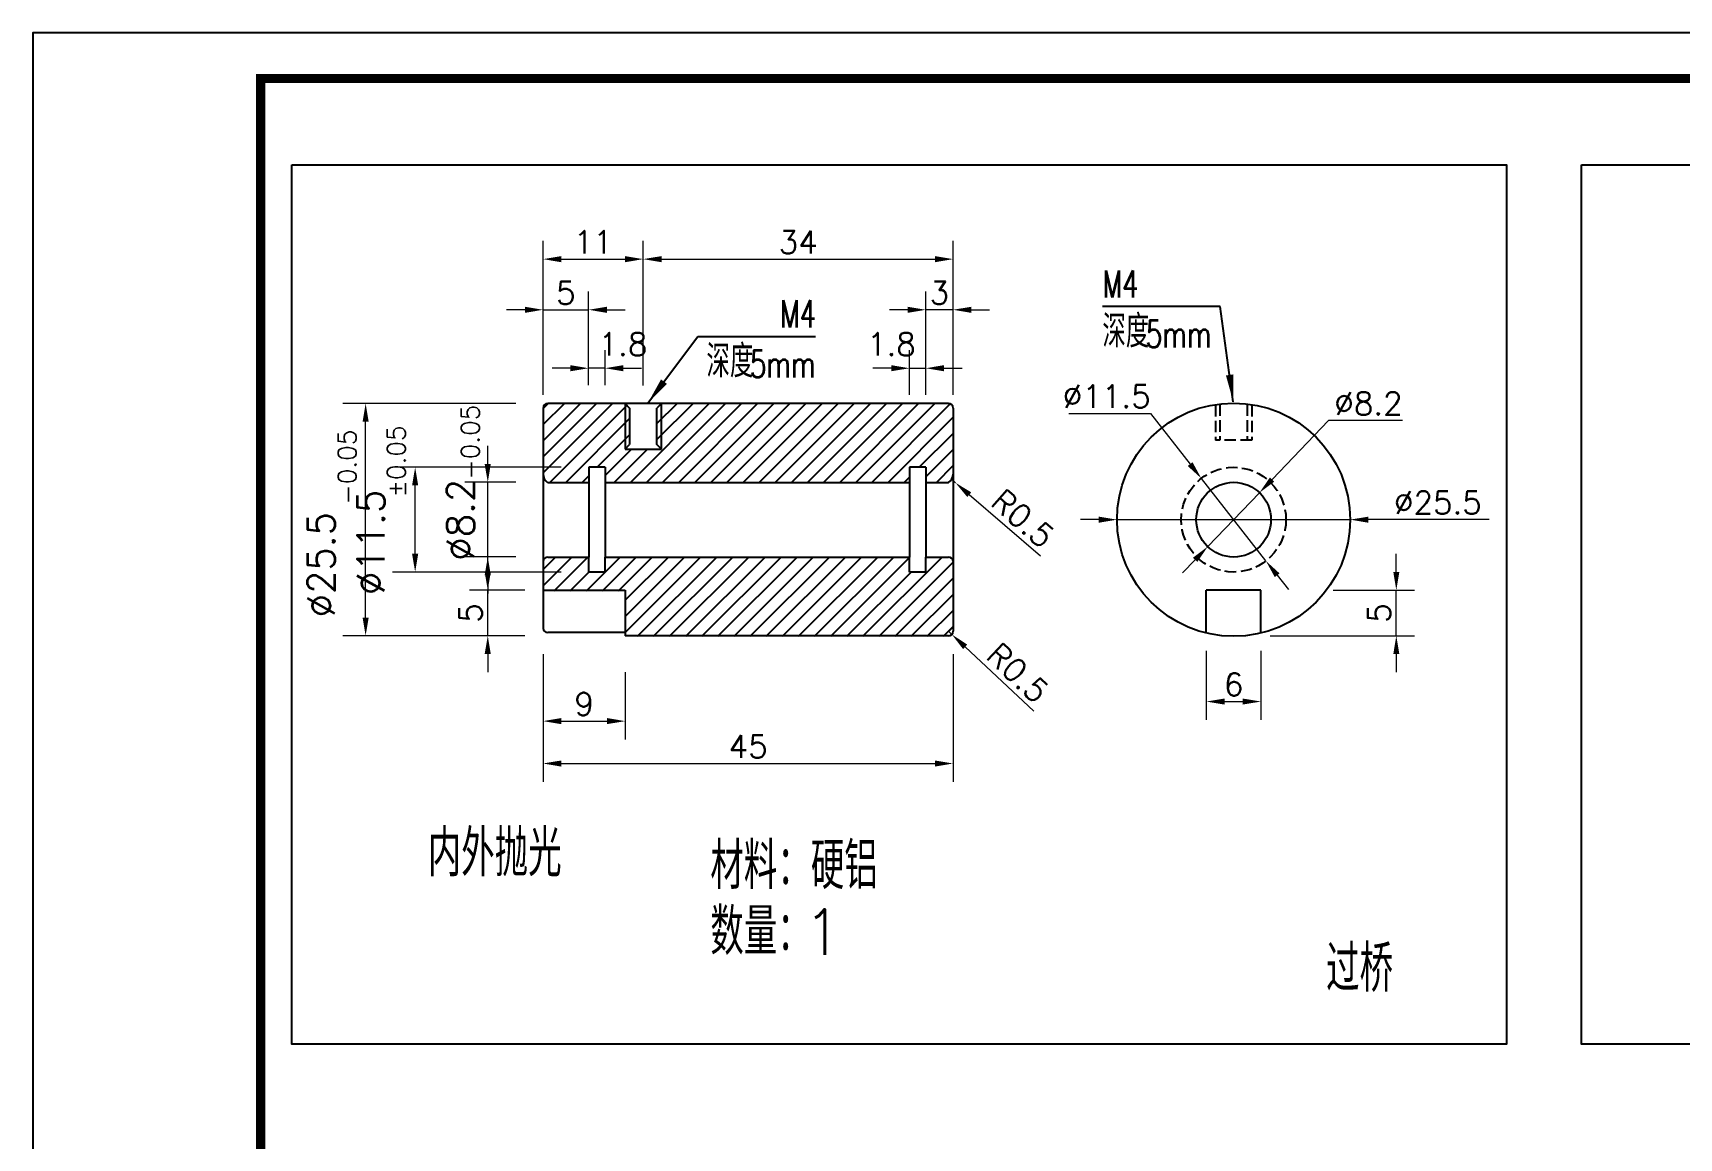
# Model space of a CAD drawing. Header units: millimetres. Extents: x 6728 to 8819, y -1283 to 914.
# Drawn here: x 7001.3 to 7182, y -328.8 to -207.5 of the extents above; entities that cross this region are included whole.
import ezdxf

# ---------------------------------------------------------------- set-up
doc = ezdxf.new("R2010")
doc.units = ezdxf.units.MM
doc.header["$LTSCALE"] = 1000
doc.linetypes.add('DASH', pattern=[0.35, 0.25, -0.1])
for name, color, linetype in [('PUB_DIM', 3, 'Continuous'), ('PUB_TEXT', 7, 'Continuous'), ('PUB_TITLE', 7, 'Continuous')]:
    doc.layers.add(name, color=color, linetype=linetype)
doc.styles.add('_TCH_DIM', font='SIMPLEX', dxfattribs={"bigfont": 'GBCBIG'})
doc.styles.get("Standard").update_dxf_attribs({"font": 'txt.shx', "bigfont": 'gbcbig.shx'})
doc.styles.add('样式 1', font='txt.shx', dxfattribs={"height": 5.5, "bigfont": 'gbcbig.shx'})
doc.dimstyles.new('DIMN1', dxfattribs={"dimscale": 0.01, "dimtxt": 300, "dimasz": 200, "dimexe": 250, "dimexo": 300, "dimgap": 150, "dimtad": 1, "dimtoh": 1, "dimdsep": 46, "dimtxsty": 'Standard', "dimcen": 2.5, "dimclrd": 256, "dimclre": 256, "dimazin": 0, "dimtfac": 1, "dimtix": 1, "dimtmove": 1, "dimatfit": 0, "dimfxl": 0, "dimtolj": 1, "dimlwd": 9, "dimlwe": 9, "dimarcsym": 0})
doc.dimstyles.new('ISO-25', dxfattribs={"dimtxt": 2.5, "dimasz": 2, "dimexe": 2, "dimexo": 2, "dimtad": 1, "dimtoh": 1, "dimdsep": 46, "dimtxsty": 'Standard', "dimcen": 2.5, "dimclrd": 256, "dimclre": 256, "dimazin": 0, "dimtfac": 1, "dimtix": 1, "dimtmove": 1, "dimatfit": 0, "dimfxl": 0, "dimtolj": 1, "dimlwd": 9, "dimlwe": 9, "dimarcsym": 0})

# ---------------------------------------------------------------- blocks, each defined once
blk = doc.blocks.new('*D649')
at = {"lineweight": 9}
for p, q in [((7054.31, -248.2), (7035.33, -248.2)), ((7037.83, -271.7), (7037.83, -250.2)), ((7054.31, -273.7), (7035.33, -273.7))]:
    blk.add_line(p, q, dxfattribs=at)
for points in [[(7037.5, -250.2), (7038.17, -250.2), (7037.83, -248.2)], [(7037.5, -271.7), (7038.17, -271.7), (7037.83, -273.7)]]:
    blk.add_solid(points)
at = {"layer": 'Defpoints', "color": 0}
for p in [(7037.83, -248.2), (7057.31, -248.2), (7057.31, -273.7)]:
    blk.add_point(p, dxfattribs=at)
at = {"color": 0, "insert": (7032.96, -265.9), "char_height": 3, "attachment_point": 5, "rotation": 90}
blk.add_mtext('\\A1;%%c25.5', dxfattribs=at)
blk = doc.blocks.new('*D650')
at = {"lineweight": 9}
for p, q in [((7059.31, -255.2), (7040.77, -255.2)), ((7043.27, -264.7), (7043.27, -257.2)), ((7059.31, -266.7), (7040.77, -266.7))]:
    blk.add_line(p, q, dxfattribs=at)
for points in [[(7042.93, -257.2), (7043.6, -257.2), (7043.27, -255.2)], [(7042.93, -264.7), (7043.6, -264.7), (7043.27, -266.7)]]:
    blk.add_solid(points)
at = {"layer": 'Defpoints', "color": 0}
for p in [(7043.27, -255.2), (7062.31, -255.2), (7062.31, -266.7)]:
    blk.add_point(p, dxfattribs=at)
at = {"color": 0, "insert": (7038.39, -263.44), "char_height": 3, "attachment_point": 5, "rotation": 90}
blk.add_mtext('\\A1;%%c11.5', dxfattribs=at)
blk = doc.blocks.new('*D651')
at = {"lineweight": 9}
for p, q in [((7051.24, -254.85), (7051.24, -252.85)), ((7054.31, -256.85), (7048.74, -256.85)), ((7051.24, -265.05), (7051.24, -256.85)), ((7054.31, -265.05), (7048.74, -265.05)), ((7051.24, -267.05), (7051.24, -269.05))]:
    blk.add_line(p, q, dxfattribs=at)
for points in [[(7050.9, -254.85), (7051.57, -254.85), (7051.24, -256.85)], [(7050.9, -267.05), (7051.57, -267.05), (7051.24, -265.05)]]:
    blk.add_solid(points)
at = {"layer": 'Defpoints', "color": 0}
for p in [(7051.24, -256.85), (7057.31, -256.85), (7057.31, -265.05)]:
    blk.add_point(p, dxfattribs=at)
at = {"color": 0, "insert": (7048.24, -260.95), "char_height": 3, "attachment_point": 5, "rotation": 90}
blk.add_mtext('\\A1;%%c8.2', dxfattribs=at)
blk = doc.blocks.new('*D468')
at = {"lineweight": 9}
for p, q in [((7150.97, -266.7), (7150.97, -264.7)), ((7144.05, -268.7), (7152.97, -268.7)), ((7150.97, -273.7), (7150.97, -268.7)), ((7137.11, -273.7), (7152.97, -273.7)), ((7150.97, -275.7), (7150.97, -277.7))]:
    blk.add_line(p, q, dxfattribs=at)
for points in [[(7150.64, -266.7), (7151.3, -266.7), (7150.97, -268.7)], [(7150.64, -275.7), (7151.3, -275.7), (7150.97, -273.7)]]:
    blk.add_solid(points)
at = {"layer": 'Defpoints', "color": 0}
for p in [(7142.05, -268.7), (7150.97, -268.7), (7135.11, -273.7)]:
    blk.add_point(p, dxfattribs=at)
at = {"color": 0, "insert": (7149.09, -271.2), "char_height": 2.5, "attachment_point": 5, "rotation": 90}
blk.add_mtext('\\A1;5', dxfattribs=at)
blk = doc.blocks.new('*D504')
at = {"lineweight": 9}
for p, q in [((7118.31, -260.95), (7116.31, -260.95)), ((7120.31, -260.95), (7145.91, -260.95)), ((7161.16, -260.95), (7147.91, -260.95))]:
    blk.add_line(p, q, dxfattribs=at)
for points in [[(7118.31, -260.62), (7118.31, -261.29), (7120.31, -260.95)], [(7147.91, -260.62), (7147.91, -261.29), (7145.91, -260.95)]]:
    blk.add_solid(points)
at = {"layer": 'Defpoints', "color": 0}
for p in [(7120.31, -260.95), (7145.91, -260.95)]:
    blk.add_point(p, dxfattribs=at)
at = {"color": 0, "insert": (7155.54, -259.08), "char_height": 2.5, "attachment_point": 5}
blk.add_mtext('\\A1;%%c25.5', dxfattribs=at)
blk = doc.blocks.new('*D467')
at = {"lineweight": 9}
for p, q in [((7057.31, -275.7), (7057.31, -289.72)), ((7102.32, -275.7), (7102.32, -289.72)), ((7059.31, -287.72), (7100.32, -287.72))]:
    blk.add_line(p, q, dxfattribs=at)
for points in [[(7059.31, -287.39), (7059.31, -288.06), (7057.31, -287.72)], [(7100.32, -287.39), (7100.32, -288.06), (7102.32, -287.72)]]:
    blk.add_solid(points)
at = {"layer": 'Defpoints', "color": 0}
for p in [(7057.31, -273.7), (7102.32, -273.7), (7102.32, -287.72)]:
    blk.add_point(p, dxfattribs=at)
at = {"color": 0, "insert": (7079.82, -285.85), "char_height": 2.5, "attachment_point": 5}
blk.add_mtext('\\A1;45', dxfattribs=at)
blk = doc.blocks.new('*D466')
at = {"lineweight": 9}
for p, q in [((7057.31, -277.7), (7057.31, -285.07)), ((7066.32, -277.7), (7066.32, -285.07)), ((7059.31, -283.07), (7064.32, -283.07))]:
    blk.add_line(p, q, dxfattribs=at)
for points in [[(7059.31, -282.73), (7059.31, -283.4), (7057.31, -283.07)], [(7064.32, -282.73), (7064.32, -283.4), (7066.32, -283.07)]]:
    blk.add_solid(points)
at = {"layer": 'Defpoints', "color": 0}
for p in [(7057.31, -275.7), (7066.32, -275.7), (7066.32, -283.07)]:
    blk.add_point(p, dxfattribs=at)
at = {"color": 0, "insert": (7061.82, -281.19), "char_height": 2.5, "attachment_point": 5}
blk.add_mtext('\\A1;9', dxfattribs=at)
blk = doc.blocks.new('*D465')
at = {"lineweight": 9}
for p, q in [((7051.24, -266.7), (7051.24, -264.7)), ((7055.31, -268.7), (7049.24, -268.7)), ((7051.24, -273.7), (7051.24, -268.7)), ((7055.31, -273.7), (7049.24, -273.7)), ((7051.24, -275.7), (7051.24, -277.7))]:
    blk.add_line(p, q, dxfattribs=at)
for points in [[(7050.9, -266.7), (7051.57, -266.7), (7051.24, -268.7)], [(7050.9, -275.7), (7051.57, -275.7), (7051.24, -273.7)]]:
    blk.add_solid(points)
at = {"layer": 'Defpoints', "color": 0}
for p in [(7051.24, -268.7), (7057.31, -268.7), (7057.31, -273.7)]:
    blk.add_point(p, dxfattribs=at)
at = {"color": 0, "insert": (7049.36, -271.2), "char_height": 2.5, "attachment_point": 5, "rotation": 90}
blk.add_mtext('\\A1;5', dxfattribs=at)
blk = doc.blocks.new('*D464')
at = {"lineweight": 9}
for p, q in [((7057.31, -247.23), (7057.31, -230.35)), ((7068.31, -246.23), (7068.31, -230.35)), ((7059.31, -232.35), (7066.31, -232.35))]:
    blk.add_line(p, q, dxfattribs=at)
for points in [[(7059.31, -232.02), (7059.31, -232.69), (7057.31, -232.35)], [(7066.31, -232.02), (7066.31, -232.69), (7068.31, -232.35)]]:
    blk.add_solid(points)
at = {"layer": 'Defpoints', "color": 0}
for p in [(7068.31, -232.35), (7057.31, -249.23), (7068.31, -248.23)]:
    blk.add_point(p, dxfattribs=at)
at = {"color": 0, "insert": (7062.81, -230.48), "char_height": 2.5, "attachment_point": 5}
blk.add_mtext('\\A1;11', dxfattribs=at)
blk = doc.blocks.new('*D463')
at = {"lineweight": 9}
for p, q in [((7068.31, -246.23), (7068.31, -230.35)), ((7102.32, -247.23), (7102.32, -230.35)), ((7070.31, -232.35), (7100.32, -232.35))]:
    blk.add_line(p, q, dxfattribs=at)
for points in [[(7070.31, -232.02), (7070.31, -232.69), (7068.31, -232.35)], [(7100.32, -232.02), (7100.32, -232.69), (7102.32, -232.35)]]:
    blk.add_solid(points)
at = {"layer": 'Defpoints', "color": 0}
for p in [(7102.32, -232.35), (7068.31, -248.23), (7102.32, -249.23)]:
    blk.add_point(p, dxfattribs=at)
at = {"color": 0, "insert": (7085.32, -230.48), "char_height": 2.5, "attachment_point": 5}
blk.add_mtext('\\A1;34', dxfattribs=at)
blk = doc.blocks.new('*D462')
at = {"lineweight": 9}
for p, q in [((7057.31, -246.35), (7057.31, -235.91)), ((7062.31, -246.2), (7062.31, -235.91)), ((7055.31, -237.91), (7053.31, -237.91)), ((7057.31, -237.91), (7062.31, -237.91)), ((7064.31, -237.91), (7066.31, -237.91))]:
    blk.add_line(p, q, dxfattribs=at)
for points in [[(7055.31, -237.58), (7055.31, -238.25), (7057.31, -237.91)], [(7064.31, -237.58), (7064.31, -238.25), (7062.31, -237.91)]]:
    blk.add_solid(points)
at = {"layer": 'Defpoints', "color": 0}
for p in [(7062.31, -237.91), (7057.31, -248.35), (7062.31, -248.2)]:
    blk.add_point(p, dxfattribs=at)
at = {"color": 0, "insert": (7059.81, -236.04), "char_height": 2.5, "attachment_point": 5}
blk.add_mtext('\\A1;5', dxfattribs=at)
blk = doc.blocks.new('*D461')
at = {"lineweight": 9}
for p, q in [((7062.31, -246.2), (7062.31, -242.33)), ((7064.11, -246.2), (7064.11, -242.33)), ((7060.31, -244.33), (7058.31, -244.33)), ((7064.11, -244.33), (7062.31, -244.33)), ((7066.11, -244.33), (7068.11, -244.33))]:
    blk.add_line(p, q, dxfattribs=at)
for points in [[(7060.31, -243.99), (7060.31, -244.66), (7062.31, -244.33)], [(7066.11, -243.99), (7066.11, -244.66), (7064.11, -244.33)]]:
    blk.add_solid(points)
at = {"layer": 'Defpoints', "color": 0}
for p in [(7062.31, -244.33), (7062.31, -248.2), (7064.11, -248.2)]:
    blk.add_point(p, dxfattribs=at)
at = {"color": 0, "insert": (7066.08, -241.69), "char_height": 2.5, "attachment_point": 5}
blk.add_mtext('\\A1;1.8', dxfattribs=at)
blk = doc.blocks.new('*D460')
at = {"lineweight": 9}
for p, q in [((7097.52, -247.23), (7097.52, -242.33)), ((7099.32, -247.23), (7099.32, -242.33)), ((7095.52, -244.33), (7093.52, -244.33)), ((7097.52, -244.33), (7099.32, -244.33)), ((7101.32, -244.33), (7103.32, -244.33))]:
    blk.add_line(p, q, dxfattribs=at)
for points in [[(7095.52, -243.99), (7095.52, -244.66), (7097.52, -244.33)], [(7101.32, -243.99), (7101.32, -244.66), (7099.32, -244.33)]]:
    blk.add_solid(points)
at = {"layer": 'Defpoints', "color": 0}
for p in [(7099.32, -244.33), (7097.52, -249.23), (7099.32, -249.23)]:
    blk.add_point(p, dxfattribs=at)
at = {"color": 0, "insert": (7095.55, -241.69), "char_height": 2.5, "attachment_point": 5}
blk.add_mtext('\\A1;1.8', dxfattribs=at)
blk = doc.blocks.new('*D459')
at = {"lineweight": 9}
for p, q in [((7099.32, -247.23), (7099.32, -235.91)), ((7102.32, -247.23), (7102.32, -235.91)), ((7097.32, -237.91), (7095.32, -237.91)), ((7102.32, -237.91), (7099.32, -237.91)), ((7104.32, -237.91), (7106.32, -237.91))]:
    blk.add_line(p, q, dxfattribs=at)
for points in [[(7097.32, -237.58), (7097.32, -238.25), (7099.32, -237.91)], [(7104.32, -237.58), (7104.32, -238.25), (7102.32, -237.91)]]:
    blk.add_solid(points)
at = {"layer": 'Defpoints', "color": 0}
for p in [(7099.32, -237.91), (7099.32, -249.23), (7102.32, -249.23)]:
    blk.add_point(p, dxfattribs=at)
at = {"color": 0, "insert": (7100.82, -236.04), "char_height": 2.5, "attachment_point": 5}
blk.add_mtext('\\A1;3', dxfattribs=at)
blk = doc.blocks.new('*D503')
at = {"lineweight": 9}
for p, q in [((7130.11, -275.35), (7130.11, -282.92)), ((7136.11, -275.35), (7136.11, -282.92)), ((7132.11, -280.92), (7134.11, -280.92))]:
    blk.add_line(p, q, dxfattribs=at)
for points in [[(7132.11, -280.59), (7132.11, -281.25), (7130.11, -280.92)], [(7134.11, -280.59), (7134.11, -281.25), (7136.11, -280.92)]]:
    blk.add_solid(points)
at = {"layer": 'Defpoints', "color": 0}
for p in [(7130.11, -273.35), (7136.11, -273.35), (7136.11, -280.92)]:
    blk.add_point(p, dxfattribs=at)
at = {"color": 0, "insert": (7133.11, -279.04), "char_height": 2.5, "attachment_point": 5}
blk.add_mtext('\\A1;6', dxfattribs=at)
blk = doc.blocks.new('*D502')
at = {"lineweight": 9}
for p, q in [((7143.54, -250.08), (7137.33, -256.55)), ((7151.66, -250.08), (7143.54, -250.08)), ((7130.27, -263.91), (7135.95, -257.99)), ((7128.89, -265.36), (7127.51, -266.8))]:
    blk.add_line(p, q, dxfattribs=at)
for points in [[(7137.09, -256.32), (7137.57, -256.78), (7135.95, -257.99)], [(7128.65, -265.13), (7129.13, -265.59), (7130.27, -263.91)]]:
    blk.add_solid(points)
at = {"layer": 'Defpoints', "color": 0}
for p in [(7135.95, -257.99), (7130.27, -263.91)]:
    blk.add_point(p, dxfattribs=at)
at = {"color": 0, "insert": (7147.91, -248.2), "char_height": 2.5, "attachment_point": 5}
blk.add_mtext('\\A1;∅8.2', dxfattribs=at)
blk = doc.blocks.new('*D438')
at = {"lineweight": 9}
for p, q in [((7101.82, -273.2), (7102.18, -273.55)), ((7111.17, -281.99), (7103.64, -274.92))]:
    blk.add_line(p, q, dxfattribs=at)
blk.add_solid([(7103.87, -274.67), (7103.41, -275.16), (7102.18, -273.55)])
at = {"layer": 'Defpoints', "color": 0}
for p in [(7101.82, -273.2), (7102.18, -273.55)]:
    blk.add_point(p, dxfattribs=at)
at = {"color": 0, "insert": (7109.42, -277.77), "char_height": 2.5, "attachment_point": 5, "rotation": 316.7893}
blk.add_mtext('\\A1;R0.5', dxfattribs=at)
blk = doc.blocks.new('*D436')
at = {"lineweight": 9}
for p, q in [((7102.2, -256.57), (7102.57, -256.9)), ((7111.91, -264.96), (7104.09, -258.21))]:
    blk.add_line(p, q, dxfattribs=at)
blk.add_solid([(7104.31, -257.95), (7103.87, -258.46), (7102.57, -256.9)])
at = {"layer": 'Defpoints', "color": 0}
for p in [(7102.2, -256.57), (7102.57, -256.9)]:
    blk.add_point(p, dxfattribs=at)
at = {"color": 0, "insert": (7109.98, -260.82), "char_height": 2.5, "attachment_point": 5, "rotation": 319.1917}
blk.add_mtext('\\A1;R0.5', dxfattribs=at)
blk = doc.blocks.new('*D484')
at = {"lineweight": 9}
for p, q in [((7115.01, -249.28), (7123.97, -249.28)), ((7123.97, -249.28), (7128.33, -254.85)), ((7136.65, -265.48), (7129.57, -256.43)), ((7137.89, -267.06), (7139.12, -268.63))]:
    blk.add_line(p, q, dxfattribs=at)
for points in [[(7128.6, -254.65), (7128.07, -255.06), (7129.57, -256.43)], [(7138.15, -266.85), (7137.63, -267.26), (7136.65, -265.48)]]:
    blk.add_solid(points)
at = {"layer": 'Defpoints', "color": 0}
for p in [(7129.57, -256.43), (7136.65, -265.48)]:
    blk.add_point(p, dxfattribs=at)
at = {"color": 0, "insert": (7119.18, -247.41), "char_height": 2.5, "attachment_point": 5}
blk.add_mtext('\\A1;∅11.5', dxfattribs=at)

msp = doc.modelspace()

# ---------------------------------------------------------------- hatches: boundary and pattern name
h = msp.add_hatch()
h.set_pattern_fill('ANSI31', color=256, scale=10, style=0)
h.set_pattern_definition([(45, (15.1318, 1.1021), (-0.88388348, 0.88388348), [])])
h.paths.add_polyline_path([(7070.315, -248.154), (7070.315, -253.159), (7066.315, -253.159), (7066.315, -248.154), (7057.815, -248.154, 0.4142136), (7057.315, -248.654), (7057.315, -256.047, 0.259126), (7057.815, -256.855), (7062.315, -256.855), (7062.315, -255.205), (7064.115, -255.205), (7064.115, -256.855), (7097.518, -256.855), (7097.518, -255.205), (7099.318, -255.205), (7099.318, -256.855), (7101.818, -256.855, 0.259126), (7102.318, -256.047), (7102.318, -248.654, 0.4142136), (7101.818, -248.154)])
h.paths.add_polyline_path([(7064.115, -265.055), (7064.115, -266.705), (7062.315, -266.705), (7062.315, -265.055), (7057.815, -265.055, 0.4142136), (7057.315, -265.555), (7057.315, -268.755), (7066.318, -268.755), (7066.318, -273.754), (7101.318, -273.754), (7102.318, -272.754), (7102.318, -265.555, 0.4142136), (7101.818, -265.055), (7099.318, -265.055), (7099.318, -266.705), (7097.518, -266.705), (7097.518, -265.055)])
h.paths.add_polyline_path([(7066.815, -248.654), (7066.315, -248.154), (7066.315, -253.159), (7066.815, -252.659)], flags=17)
h.paths.add_polyline_path([(7070.315, -248.154), (7069.815, -248.654), (7069.815, -252.659), (7070.315, -253.159)], flags=17)

# ---------------------------------------------------------------- linework, layer by layer
for p, q in [((7057.315, -248.704), (7057.315, -272.846)), ((7101.818, -248.204), (7057.815, -248.204)), ((7066.315, -248.204), (7066.315, -253.209)), ((7066.315, -248.204), (7066.815, -248.704)), ((7066.815, -248.704), (7066.815, -252.709)), ((7070.315, -248.204), (7069.815, -248.704)), ((7069.815, -252.709), (7069.815, -248.704)), ((7070.315, -253.209), (7070.315, -248.204)), ((7102.318, -248.704), (7102.318, -273.204)), ((7066.315, -253.209), (7066.815, -252.709)), ((7070.315, -253.209), (7069.815, -252.709)), ((7066.315, -253.209), (7070.315, -253.209)), ((7064.115, -255.205), (7062.315, -255.205)), ((7062.315, -255.205), (7062.315, -265.055)), ((7064.115, -255.205), (7064.115, -265.055)), ((7097.518, -255.205), (7097.518, -265.055)), ((7099.318, -255.205), (7097.518, -255.205)), ((7099.318, -255.205), (7099.318, -265.055)), ((7057.815, -256.855), (7062.315, -256.855)), ((7064.115, -256.855), (7097.518, -256.855)), ((7099.318, -256.855), (7101.818, -256.855)), ((7057.815, -265.055), (7062.315, -265.055)), ((7062.315, -266.705), (7062.315, -265.055)), ((7064.115, -265.055), (7097.518, -265.055)), ((7064.115, -266.705), (7064.115, -265.055)), ((7097.518, -266.705), (7097.518, -265.055)), ((7099.318, -265.055), (7101.818, -265.055)), ((7099.318, -266.705), (7099.318, -265.055)), ((7064.115, -266.705), (7062.315, -266.705)), ((7099.318, -266.705), (7097.518, -266.705)), ((7057.315, -268.705), (7066.318, -268.705)), ((7066.318, -268.705), (7066.318, -273.704)), ((7130.11, -273.346), (7130.11, -268.704)), ((7136.11, -268.704), (7130.11, -268.704)), ((7136.11, -273.346), (7136.11, -268.704)), ((7101.318, -273.704), (7102.318, -272.704)), ((7066.318, -273.346), (7057.815, -273.346)), ((7101.818, -273.704), (7066.318, -273.704))]:
    msp.add_line(p, q)
at = {"linetype": 'DASH', "ltscale": 0.005}
for p, q in [((7131.11, -248.362), (7131.11, -252.209)), ((7131.61, -248.293), (7131.61, -252.209)), ((7134.61, -248.293), (7134.61, -252.209)), ((7135.11, -248.362), (7135.11, -252.209)), ((7135.11, -252.209), (7131.11, -252.209))]:
    msp.add_line(p, q, dxfattribs=at)
for points in [[(7029.723, -221.988), (7163.063, -221.988), (7163.063, -318.526), (7029.723, -318.526)], [(7171.291, -221.988), (7273.161, -221.988), (7273.161, -318.526), (7171.291, -318.526)]]:
    msp.add_lwpolyline(points, close=True)
for radius in [12.8, 4.1]:
    msp.add_circle((7133.11, -260.954), radius)
msp.add_circle((7133.11, -260.954), 5.75, dxfattribs=at)
for centre, radius, start, end in [((7057.815, -248.704), 0.5, 90, 180), ((7101.818, -248.704), 0.5, 360, 90), ((7058.291, -256.001), 0.978, 177.2943, 240.81491), ((7101.341, -256.001), 0.978, 299.18509, 2.7057), ((7057.815, -265.555), 0.5, 90, 180), ((7101.818, -265.555), 0.5, 360, 90), ((7057.815, -272.846), 0.5, 180, 270), ((7101.818, -273.204), 0.5, 270, 360)]:
    msp.add_arc(centre, radius, start, end)
at = {"layer": 'PUB_DIM'}
for p, q in [((7131.62, -237.566), (7118.706, -237.566)), ((7133.079, -248.034), (7131.62, -237.566)), ((7068.782, -248.204), (7074.282, -240.847)), ((7074.282, -240.847), (7087.212, -240.847))]:
    msp.add_line(p, q, dxfattribs=at)
for points in [[(7068.782, -248.204, 0, 0.8, 0), (7070.578, -245.801, 0, 0, 0)], [(7133.079, -248.034, 0, 0.8, 0), (7132.665, -245.063, 0, 0, 0)]]:
    msp.add_lwpolyline(points, format="xyseb", dxfattribs=at)
at = {"layer": 'PUB_TITLE'}
msp.add_lwpolyline([(7001.312, -504.517), (7421.312, -504.517), (7421.312, -207.517), (7001.312, -207.517)], close=True, dxfattribs=at)
at = {"layer": 'PUB_TITLE', "const_width": 1}
msp.add_lwpolyline([(7026.312, -499.517), (7416.312, -499.517), (7416.312, -212.517), (7026.312, -212.517)], close=True, dxfattribs=at)

# ---------------------------------------------------------------- texts
at = {"layer": 'PUB_TEXT', "style": '_TCH_DIM', "width": 0.705882}
for s, p in [('M4', (7118.706, -236.566)), ('M4', (7083.312, -239.847)), ('5mm', (7123.472, -242.066)), ('5mm', (7080.012, -245.347))]:
    msp.add_text(s, height=2.975, dxfattribs=at).set_placement(p)
at = {"layer": 'PUB_TEXT'}
for s, height, style, p in [('深度', 3.5745, '_TCH_DIM', (7118.706, -242.066)), ('深度', 3.5745, '_TCH_DIM', (7075.247, -245.347)), ('内外抛光', 5.1064, '样式 1', (7044.647, -300.108)), ('材料：硬铝', 5.1064, '样式 1', (7075.668, -301.491)), ('数量：', 5.1064, '样式 1', (7075.668, -308.719)), ('1', 5, '样式 1', (7085.881, -308.719)), ('过桥', 5.1064, '样式 1', (7143.264, -312.783))]:
    msp.add_text(s, height=height, dxfattribs=dict(at, style=style)).set_placement(p)
at = {"layer": 'PUB_TEXT', "style": '样式 1'}
for s, p in [('-0.05', (7050.317, -256.558)), ('%%p0.05', (7042.209, -258.489)), ('-0.05', (7036.804, -259.295))]:
    msp.add_text(s, height=2, rotation=90, dxfattribs=at).set_placement(p)

# ---------------------------------------------------------------- dimensions: what is measured, and where the dimension line sits
for base, p1, p2, picture, middle in [((7068.315, -232.354), (7057.315, -249.229), (7068.315, -248.229), '*D464', (7062.815, -230.479)), ((7102.318, -232.354), (7068.315, -248.229), (7102.318, -249.229), '*D463', (7085.316, -230.479)), ((7062.315, -237.913), (7057.315, -248.354), (7062.315, -248.204), '*D462', (7059.815, -236.038)), ((7102.318, -287.722), (7057.315, -273.704), (7102.318, -273.704), '*D467', (7079.816, -285.847)), ((7136.11, -280.919), (7130.11, -273.346), (7136.11, -273.346), '*D503', (7133.11, -279.044)), ((7066.318, -283.067), (7057.315, -275.704), (7066.318, -275.704), '*D466', (7061.816, -281.192))]:
    dim = msp.add_linear_dim(base=base, p1=p1, p2=p2, dimstyle='ISO-25')
    dim.commit()
    dim.dimension.update_dxf_attribs({"geometry": picture, "text_midpoint": middle})
for base, p1, p2, angle, picture, middle in [((7099.318, -237.913), (7102.318, -249.229), (7099.318, -249.229), 180, '*D459', (7100.818, -236.038)), ((7051.237, -268.705), (7057.315, -273.704), (7057.315, -268.705), 90, '*D465', (7049.362, -271.205)), ((7150.968, -268.704), (7135.11, -273.704), (7142.046, -268.704), 90, '*D468', (7149.093, -271.204))]:
    dim = msp.add_linear_dim(base=base, p1=p1, p2=p2, angle=angle, dimstyle='ISO-25')
    dim.commit()
    dim.dimension.update_dxf_attribs({"geometry": picture, "text_midpoint": middle})
dim = msp.add_linear_dim(base=(7062.315, -244.328), p1=(7064.115, -248.204), p2=(7062.315, -248.204), dimstyle='ISO-25')
dim.commit()
dim.dimension.update_dxf_attribs({"geometry": '*D461', "text_midpoint": (7066.084, -243.569), "dimtype": 128})
dim = msp.add_linear_dim(base=(7099.318, -244.328), p1=(7097.518, -249.229), p2=(7099.318, -249.229), angle=180, dimstyle='ISO-25')
dim.commit()
dim.dimension.update_dxf_attribs({"geometry": '*D460', "text_midpoint": (7095.549, -243.569), "dimtype": 128})
for p1, p2, picture, middle in [((7136.655, -265.482), (7129.566, -256.427), '*D484', (7123.973, -249.283)), ((7130.273, -263.914), (7135.947, -257.994), '*D502', (7143.536, -250.078))]:
    dim = msp.add_diameter_dim_2p(p1=p1, p2=p2, dimstyle='ISO-25')
    dim.commit()
    dim.dimension.update_dxf_attribs({"geometry": picture, "text_midpoint": middle, "dimtype": 131})
for base, p1, p2, text, picture, middle in [((7037.832, -248.204), (7057.315, -273.704), (7057.315, -248.204), '%%c25.5', '*D649', (7035.957, -265.896)), ((7043.265, -255.205), (7062.315, -266.705), (7062.315, -255.205), '%%c11.5', '*D650', (7041.39, -263.435))]:
    dim = msp.add_linear_dim(base=base, p1=p1, p2=p2, angle=90, text=text, dimstyle='DIMN1')
    dim.commit()
    dim.dimension.update_dxf_attribs({"geometry": picture, "text_midpoint": middle, "dimtype": 129})
dim = msp.add_aligned_dim(p1=(7057.315, -265.055), p2=(7057.315, -256.855), distance=6.078, text='%%c8.2', dimstyle='DIMN1')
dim.commit()
dim.dimension.update_dxf_attribs({"geometry": '*D651', "text_midpoint": (7048.237, -260.955)})
for center, mpoint, picture, middle in [((7102.196, -256.572), (7102.574, -256.899), '*D436', (7109.981, -260.817)), ((7101.818, -273.204), (7102.182, -273.547), '*D438', (7109.418, -277.772))]:
    dim = msp.add_radius_dim(center=center, mpoint=mpoint, dimstyle='ISO-25')
    dim.commit()
    dim.dimension.update_dxf_attribs({"geometry": picture, "text_midpoint": middle})
dim = msp.add_diameter_dim_2p(p1=(7120.31, -260.954), p2=(7145.91, -260.954), text='%%c25.5', dimstyle='ISO-25')
dim.commit()
dim.dimension.update_dxf_attribs({"geometry": '*D504', "text_midpoint": (7155.535, -259.079)})

doc.saveas('drawing.dxf')
